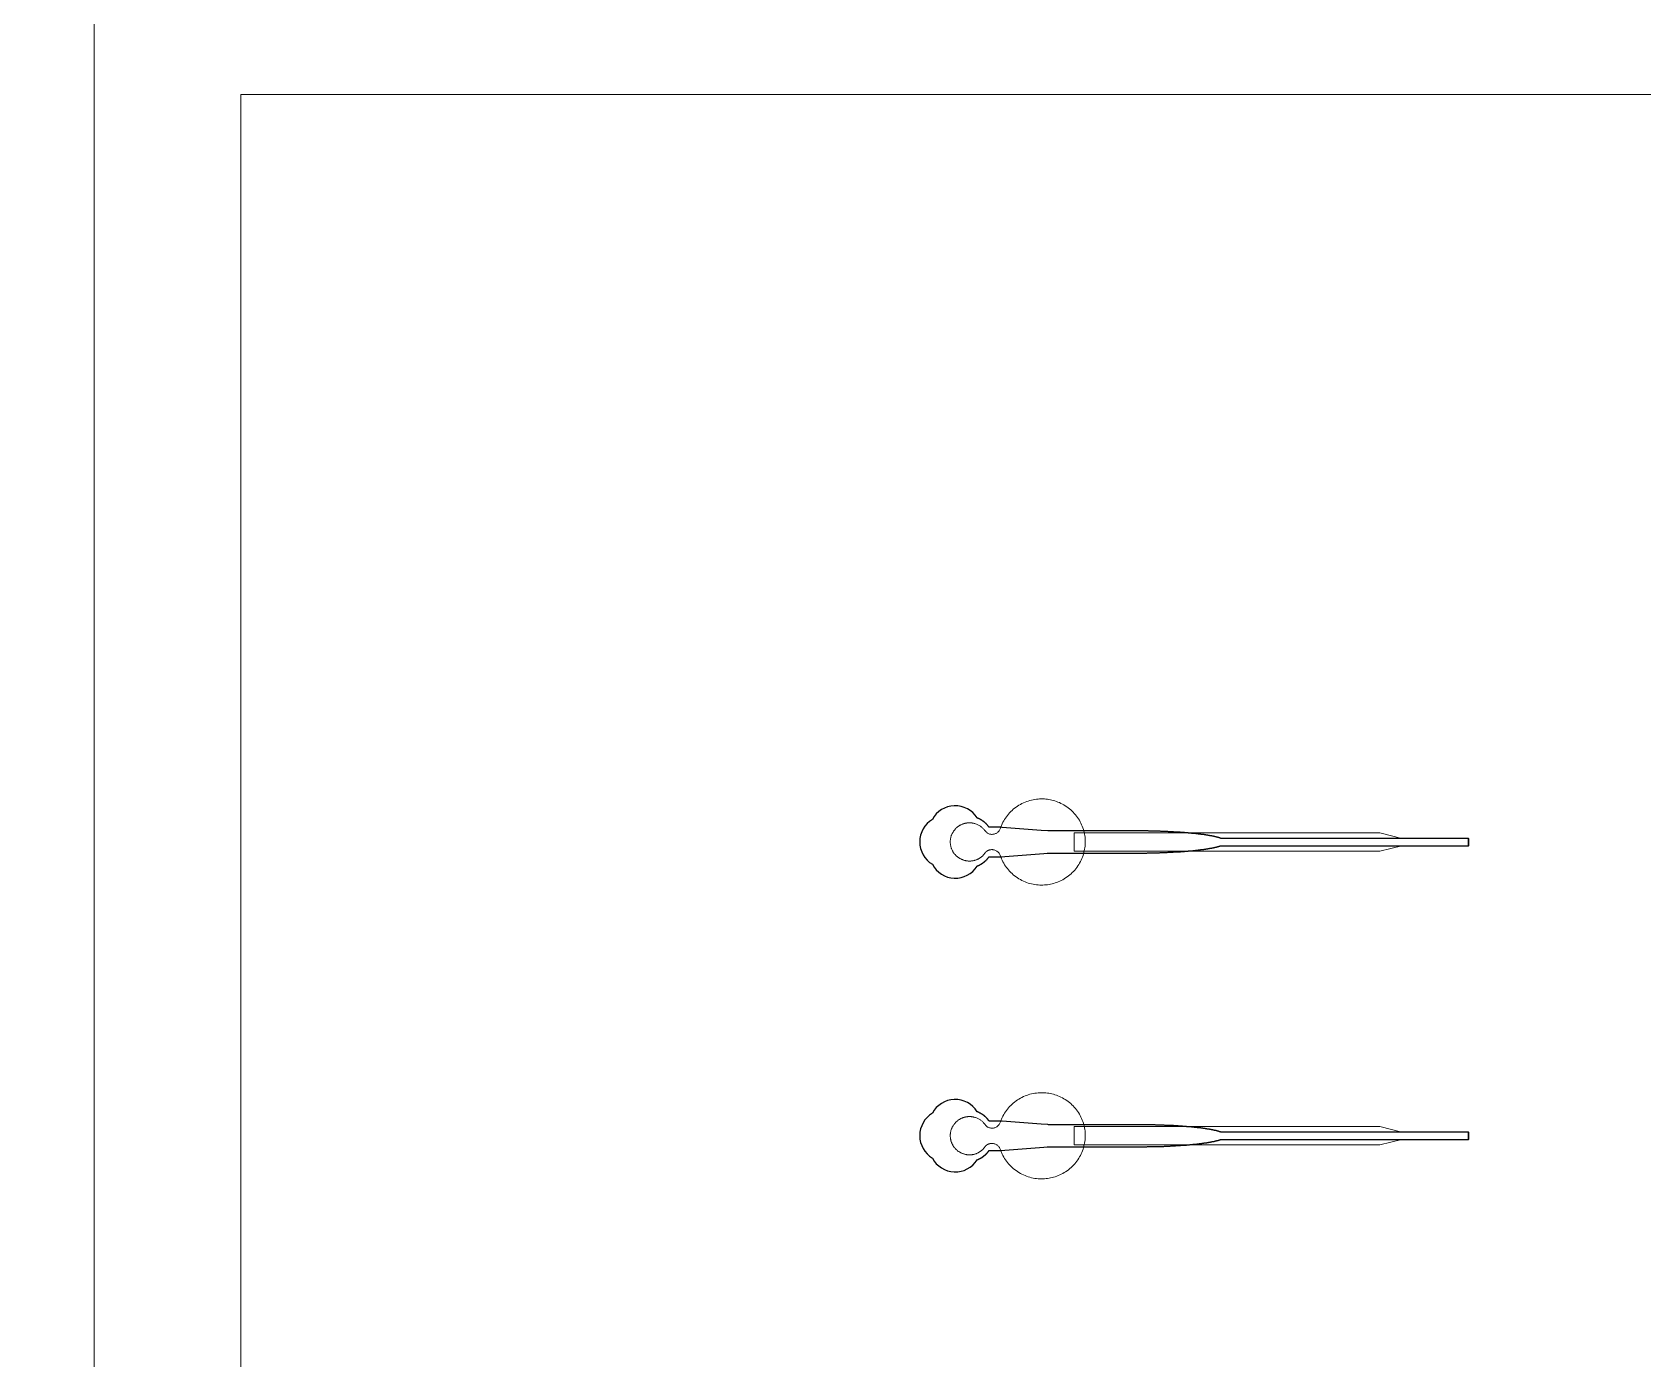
# Model space of a CAD drawing. Header units: inches. Extents: x -52997 to 52003, y -52254 to 52746.
# Drawn here: x -32844 to -21881, y 8292 to 17323 of the extents above; entities that cross this region are included whole.
import ezdxf

# ---------------------------------------------------------------- set-up
doc = ezdxf.new("R2010")
doc.units = ezdxf.units.IN
doc.header["$MEASUREMENT"] = 0
doc.layers.add('1', color=1, linetype='Continuous')
doc.layers.add('2', color=140, linetype='Continuous', lineweight=0)
doc.layers.add('3', color=90, linetype='Continuous', lineweight=0)

msp = doc.modelspace()

# ---------------------------------------------------------------- linework, layer by layer
at = {"layer": '1'}
for points in [[(-16283, -47486), (0, -47486), (16283, -47486, 5.999107)], [(-16250, -47286), (0, -47286), (16250, -47286, 5.986812)], [(-13686, -45486), (0, -45486), (13686, -45486, 6.794322)], [(-26412, 11646), (-26412, 11647), (-26411, 11647), (-26410, 11647), (-26409, 11648), (-26408, 11648), (-26407, 11648), (-26407, 11649), (-26406, 11649), (-26405, 11649), (-26404, 11650), (-26403, 11650), (-26402, 11650), (-26401, 11651), (-26401, 11651), (-26400, 11652), (-26399, 11652), (-26398, 11653), (-26397, 11653), (-26396, 11653), (-26395, 11654), (-26395, 11654), (-26394, 11655), (-26393, 11655), (-26392, 11656), (-26391, 11656), (-26390, 11657), (-26389, 11657), (-26389, 11658), (-26388, 11658), (-26387, 11658), (-26386, 11659), (-26385, 11659), (-26384, 11660), (-26384, 11661), (-26383, 11661), (-26382, 11662), (-26381, 11662), (-26380, 11663), (-26379, 11663), (-26378, 11664), (-26378, 11664), (-26377, 11665), (-26376, 11665), (-26375, 11666), (-26374, 11667), (-26373, 11667), (-26373, 11668), (-26372, 11668), (-26371, 11669), (-26370, 11670), (-26369, 11670), (-26369, 11671), (-26368, 11671), (-26367, 11672), (-26366, 11673), (-26365, 11673), (-26364, 11674), (-26364, 11675), (-26363, 11675), (-26362, 11676), (-26361, 11677), (-26361, 11677), (-26360, 11678), (-26359, 11679), (-26358, 11679), (-26357, 11680), (-26357, 11681), (-26356, 11681), (-26355, 11682), (-26354, 11683), (-26354, 11683), (-26353, 11684), (-26352, 11685), (-26351, 11685), (-26351, 11686), (-26350, 11687), (-26349, 11688), (-26349, 11688), (-26348, 11689), (-26347, 11690), (-26347, 11690), (-26346, 11691), (-26345, 11692), (-26344, 11693), (-26344, 11693), (-26343, 11694), (-26342, 11695), (-26342, 11696), (-26341, 11696), (-26341, 11697), (-26340, 11698), (-26339, 11699), (-26339, 11699), (-26338, 11700), (-26337, 11701), (-26337, 11702), (-26336, 11702), (-26336, 11703), (-26335, 11704), (-26334, 11705), (-26334, 11705), (-26333, 11706), (-26333, 11707), (-26332, 11708), (-26332, 11709), (-26331, 11709), (-26330, 11710), (-26287, 11710), (-26265, 11710), (-26254, 11710), (-26251, 11710), (-26250, 11710), (-26250, 11710), (-26250, 11710), (-26250, 11710), (-26250, 11710), (-26250, 11710), (-26250, 11710), (-26250, 11710), (-26249, 11710), (-26248, 11710), (-26245, 11710), (-26223, 11712), (-26046, 11726), (-25958, 11732), (-25936, 11734), (-25925, 11735), (-25924, 11735), (-25924, 11735), (-25924, 11735), (-25924, 11735), (-25924, 11735), (-25924, 11735), (-25663, 11735), (-25657, 11735), (-25644, 11735), (-25544, 11735), (-25343, 11735), (-25330, 11735), (-25324, 11735), (-25321, 11735), (-25319, 11735), (-25319, 11735), (-25319, 11735), (-25318, 11735), (-25318, 11735), (-25318, 11735), (-25318, 11735), (-25318, 11735), (-25313, 11735), (-25309, 11735), (-25304, 11735), (-25299, 11735), (-25295, 11735), (-25290, 11735), (-25285, 11735), (-25281, 11735), (-25276, 11735), (-25271, 11735), (-25267, 11735), (-25262, 11735), (-25257, 11735), (-25252, 11736), (-25248, 11736), (-25243, 11736), (-25238, 11736), (-25233, 11736), (-25229, 11736), (-25224, 11736), (-25219, 11736), (-25214, 11736), (-25209, 11736), (-25205, 11736), (-25200, 11737), (-25195, 11737), (-25190, 11737), (-25185, 11737), (-25180, 11737), (-25176, 11737), (-25171, 11737), (-25166, 11738), (-25161, 11738), (-25156, 11738), (-25151, 11738), (-25147, 11738), (-25142, 11738), (-25137, 11739), (-25132, 11739), (-25127, 11739), (-25123, 11739), (-25118, 11739), (-25113, 11740), (-25108, 11740), (-25103, 11740), (-25099, 11740), (-25094, 11741), (-25089, 11741), (-25084, 11741), (-25079, 11741), (-25075, 11742), (-25070, 11742), (-25065, 11742), (-25061, 11742), (-25056, 11743), (-25051, 11743), (-25047, 11743), (-25042, 11743), (-25037, 11744), (-25033, 11744), (-25028, 11744), (-25023, 11745), (-25019, 11745), (-25017, 11745), (-25014, 11745), (-25012, 11746), (-25010, 11746), (-25008, 11746), (-25005, 11746), (-25003, 11746), (-25001, 11746), (-24999, 11747), (-24996, 11747), (-24994, 11747), (-24992, 11747), (-24990, 11747), (-24987, 11747), (-24985, 11748), (-24983, 11748), (-24981, 11748), (-24979, 11748), (-24976, 11748), (-24974, 11749), (-24972, 11749), (-24970, 11749), (-24968, 11749), (-24966, 11749), (-24963, 11750), (-24961, 11750), (-24959, 11750), (-24957, 11750), (-24955, 11750), (-24953, 11751), (-24951, 11751), (-24949, 11751), (-24946, 11751), (-24944, 11751), (-24942, 11752), (-24940, 11752), (-24938, 11752), (-24936, 11752), (-24934, 11752), (-24932, 11753), (-24930, 11753), (-24928, 11753), (-24926, 11753), (-24924, 11754), (-24922, 11754), (-24920, 11754), (-24918, 11754), (-24916, 11754), (-24914, 11755), (-24912, 11755), (-24910, 11755), (-24908, 11755), (-24906, 11756), (-24904, 11756), (-24902, 11756), (-24900, 11756), (-24898, 11757), (-24896, 11757), (-24894, 11757), (-24893, 11757), (-24891, 11757), (-24889, 11758), (-24887, 11758), (-24885, 11758), (-24883, 11758), (-24881, 11759), (-24880, 11759), (-24878, 11759), (-24876, 11759), (-24874, 11760), (-24872, 11760), (-24871, 11760), (-24869, 11760), (-24867, 11761), (-24865, 11761), (-24864, 11761), (-24862, 11761), (-24860, 11762), (-24858, 11762), (-24857, 11762), (-24855, 11762), (-24853, 11763), (-24852, 11763), (-24850, 11763), (-24848, 11763), (-24847, 11764), (-24845, 11764), (-24843, 11764), (-24842, 11765), (-24840, 11765), (-24838, 11765), (-24837, 11765), (-24835, 11766), (-24834, 11766), (-24832, 11766), (-24831, 11766), (-24829, 11767), (-24828, 11767), (-24826, 11767), (-24824, 11767), (-24823, 11768), (-24821, 11768), (-24820, 11768), (-24819, 11769), (-24817, 11769), (-24816, 11769), (-24814, 11769), (-24813, 11770), (-24811, 11770), (-24810, 11770), (-24809, 11771), (-24807, 11771), (-24806, 11771), (-24804, 11771), (-24803, 11772), (-24802, 11772), (-24800, 11772), (-24799, 11772), (-24798, 11773), (-24796, 11773), (-24795, 11773), (-24794, 11774), (-24793, 11774), (-24791, 11774), (-24790, 11775), (-24789, 11775), (-24788, 11775), (-24786, 11775), (-24785, 11776), (-24784, 11776), (-24783, 11776), (-24782, 11777), (-24780, 11777), (-24779, 11777), (-24778, 11777), (-24777, 11778), (-24776, 11778), (-24775, 11778), (-24774, 11779), (-24773, 11779), (-24772, 11779), (-24771, 11779), (-24769, 11780), (-24768, 11780), (-24767, 11780), (-24766, 11781), (-24765, 11781), (-24764, 11781), (-24763, 11782), (-24762, 11782), (-24762, 11782), (-24761, 11782), (-24760, 11783), (-24759, 11783), (-24758, 11783), (-24757, 11784), (-24756, 11784), (-24755, 11784), (-24754, 11785), (-24753, 11785), (-23067, 11785), (-23067, 11835), (-24753, 11835), (-24753, 11835), (-24754, 11835), (-24755, 11836), (-24756, 11836), (-24757, 11836), (-24757, 11837), (-24758, 11837), (-24759, 11837), (-24760, 11838), (-24761, 11838), (-24762, 11838), (-24763, 11838), (-24764, 11839), (-24765, 11839), (-24766, 11839), (-24767, 11840), (-24768, 11840), (-24769, 11840), (-24770, 11841), (-24771, 11841), (-24772, 11841), (-24773, 11841), (-24775, 11842), (-24776, 11842), (-24777, 11842), (-24778, 11843), (-24779, 11843), (-24780, 11843), (-24781, 11843), (-24782, 11844), (-24784, 11844), (-24785, 11844), (-24786, 11845), (-24787, 11845), (-24788, 11845), (-24790, 11846), (-24791, 11846), (-24792, 11846), (-24793, 11846), (-24795, 11847), (-24796, 11847), (-24797, 11847), (-24799, 11848), (-24800, 11848), (-24801, 11848), (-24803, 11848), (-24804, 11849), (-24805, 11849), (-24807, 11849), (-24808, 11850), (-24810, 11850), (-24811, 11850), (-24812, 11850), (-24814, 11851), (-24815, 11851), (-24817, 11851), (-24818, 11851), (-24820, 11852), (-24821, 11852), (-24823, 11852), (-24824, 11853), (-24826, 11853), (-24827, 11853), (-24829, 11853), (-24830, 11854), (-24832, 11854), (-24833, 11854), (-24835, 11854), (-24836, 11855), (-24838, 11855), (-24840, 11855), (-24841, 11856), (-24843, 11856), (-24845, 11856), (-24846, 11856), (-24848, 11857), (-24850, 11857), (-24851, 11857), (-24853, 11857), (-24855, 11858), (-24856, 11858), (-24858, 11858), (-24860, 11858), (-24861, 11859), (-24863, 11859), (-24865, 11859), (-24867, 11859), (-24868, 11860), (-24870, 11860), (-24872, 11860), (-24874, 11860), (-24876, 11861), (-24877, 11861), (-24879, 11861), (-24881, 11861), (-24883, 11862), (-24885, 11862), (-24887, 11862), (-24888, 11862), (-24890, 11863), (-24892, 11863), (-24894, 11863), (-24896, 11863), (-24898, 11864), (-24900, 11864), (-24902, 11864), (-24904, 11864), (-24906, 11864), (-24908, 11865), (-24909, 11865), (-24911, 11865), (-24913, 11865), (-24915, 11866), (-24917, 11866), (-24919, 11866), (-24921, 11866), (-24923, 11867), (-24925, 11867), (-24927, 11867), (-24929, 11867), (-24932, 11867), (-24934, 11868), (-24936, 11868), (-24938, 11868), (-24940, 11868), (-24942, 11868), (-24944, 11869), (-24946, 11869), (-24948, 11869), (-24950, 11869), (-24952, 11869), (-24954, 11870), (-24957, 11870), (-24959, 11870), (-24961, 11870), (-24963, 11870), (-24965, 11871), (-24967, 11871), (-24969, 11871), (-24972, 11871), (-24974, 11871), (-24976, 11872), (-24978, 11872), (-24980, 11872), (-24982, 11872), (-24985, 11872), (-24987, 11873), (-24989, 11873), (-24991, 11873), (-24993, 11873), (-24996, 11873), (-24998, 11873), (-25000, 11874), (-25002, 11874), (-25005, 11874), (-25007, 11874), (-25009, 11874), (-25011, 11874), (-25014, 11875), (-25016, 11875), (-25021, 11875), (-25025, 11875), (-25030, 11876), (-25034, 11876), (-25039, 11876), (-25044, 11877), (-25048, 11877), (-25053, 11877), (-25057, 11878), (-25062, 11878), (-25067, 11878), (-25072, 11878), (-25076, 11879), (-25081, 11879), (-25086, 11879), (-25091, 11879), (-25095, 11880), (-25100, 11880), (-25105, 11880), (-25110, 11880), (-25114, 11881), (-25119, 11881), (-25124, 11881), (-25129, 11881), (-25134, 11881), (-25138, 11882), (-25143, 11882), (-25148, 11882), (-25153, 11882), (-25158, 11882), (-25162, 11882), (-25167, 11883), (-25172, 11883), (-25177, 11883), (-25182, 11883), (-25186, 11883), (-25191, 11883), (-25196, 11883), (-25201, 11884), (-25206, 11884), (-25210, 11884), (-25215, 11884), (-25220, 11884), (-25225, 11884), (-25229, 11884), (-25234, 11884), (-25239, 11884), (-25244, 11884), (-25248, 11885), (-25253, 11885), (-25258, 11885), (-25263, 11885), (-25267, 11885), (-25272, 11885), (-25277, 11885), (-25281, 11885), (-25286, 11885), (-25291, 11885), (-25295, 11885), (-25300, 11885), (-25304, 11885), (-25307, 11885), (-25307, 11885), (-25307, 11885), (-25308, 11885), (-25308, 11885), (-25309, 11885), (-25316, 11885), (-25329, 11885), (-25380, 11885), (-25583, 11885), (-25634, 11885), (-25660, 11885), (-25666, 11885), (-25668, 11885), (-25924, 11885), (-25924, 11885), (-25924, 11885), (-25924, 11885), (-25924, 11885), (-25924, 11885), (-25925, 11885), (-25926, 11885), (-25932, 11886), (-25976, 11889), (-26064, 11896), (-26241, 11909), (-26246, 11910), (-26249, 11910), (-26250, 11910), (-26250, 11910), (-26250, 11910), (-26250, 11910), (-26250, 11910), (-26250, 11910), (-26250, 11910), (-26250, 11910), (-26250, 11910), (-26253, 11910), (-26259, 11910), (-26270, 11910), (-26291, 11910), (-26313, 11910), (-26324, 11910), (-26329, 11910), (-26330, 11910), (-26330, 11910), (-26330, 11910), (-26330, 11910), (-26330, 11910), (-26330, 11910), (-26330, 11910), (-26331, 11911), (-26332, 11912), (-26332, 11913), (-26333, 11914), (-26334, 11915), (-26335, 11916), (-26336, 11917), (-26337, 11918), (-26338, 11920), (-26339, 11921), (-26339, 11922), (-26340, 11923), (-26341, 11924), (-26342, 11925), (-26343, 11926), (-26344, 11927), (-26345, 11928), (-26346, 11929), (-26347, 11930), (-26348, 11932), (-26349, 11933), (-26350, 11934), (-26351, 11935), (-26352, 11936), (-26354, 11937), (-26355, 11938), (-26356, 11939), (-26357, 11940), (-26358, 11941), (-26359, 11942), (-26360, 11943), (-26361, 11944), (-26363, 11945), (-26364, 11946), (-26365, 11947), (-26366, 11948), (-26367, 11949), (-26369, 11950), (-26370, 11951), (-26371, 11951), (-26372, 11952), (-26374, 11953), (-26375, 11954), (-26376, 11955), (-26378, 11956), (-26379, 11957), (-26380, 11958), (-26382, 11958), (-26383, 11959), (-26384, 11960), (-26386, 11961), (-26387, 11962), (-26388, 11962), (-26390, 11963), (-26391, 11964), (-26392, 11965), (-26394, 11965), (-26395, 11966), (-26397, 11967), (-26398, 11968), (-26399, 11968), (-26401, 11969), (-26402, 11970), (-26404, 11970), (-26405, 11971), (-26406, 11971), (-26408, 11972), (-26409, 11973), (-26411, 11973), (-26412, 11974, 0.576044), (-26717, 11964, 0.560065), (-26717, 11658, 0.578435)], [(-26412, 9646), (-26412, 9647), (-26411, 9647), (-26410, 9647), (-26409, 9648), (-26408, 9648), (-26407, 9648), (-26407, 9649), (-26406, 9649), (-26405, 9649), (-26404, 9650), (-26403, 9650), (-26402, 9650), (-26401, 9651), (-26401, 9651), (-26400, 9652), (-26399, 9652), (-26398, 9653), (-26397, 9653), (-26396, 9653), (-26395, 9654), (-26395, 9654), (-26394, 9655), (-26393, 9655), (-26392, 9656), (-26391, 9656), (-26390, 9657), (-26389, 9657), (-26389, 9658), (-26388, 9658), (-26387, 9658), (-26386, 9659), (-26385, 9659), (-26384, 9660), (-26384, 9661), (-26383, 9661), (-26382, 9662), (-26381, 9662), (-26380, 9663), (-26379, 9663), (-26378, 9664), (-26378, 9664), (-26377, 9665), (-26376, 9665), (-26375, 9666), (-26374, 9667), (-26373, 9667), (-26373, 9668), (-26372, 9668), (-26371, 9669), (-26370, 9670), (-26369, 9670), (-26369, 9671), (-26368, 9671), (-26367, 9672), (-26366, 9673), (-26365, 9673), (-26364, 9674), (-26364, 9675), (-26363, 9675), (-26362, 9676), (-26361, 9677), (-26361, 9677), (-26360, 9678), (-26359, 9679), (-26358, 9679), (-26357, 9680), (-26357, 9681), (-26356, 9681), (-26355, 9682), (-26354, 9683), (-26354, 9683), (-26353, 9684), (-26352, 9685), (-26351, 9685), (-26351, 9686), (-26350, 9687), (-26349, 9688), (-26349, 9688), (-26348, 9689), (-26347, 9690), (-26347, 9690), (-26346, 9691), (-26345, 9692), (-26344, 9693), (-26344, 9693), (-26343, 9694), (-26342, 9695), (-26342, 9696), (-26341, 9696), (-26341, 9697), (-26340, 9698), (-26339, 9699), (-26339, 9699), (-26338, 9700), (-26337, 9701), (-26337, 9702), (-26336, 9702), (-26336, 9703), (-26335, 9704), (-26334, 9705), (-26334, 9705), (-26333, 9706), (-26333, 9707), (-26332, 9708), (-26332, 9709), (-26331, 9709), (-26330, 9710), (-26287, 9710), (-26265, 9710), (-26254, 9710), (-26251, 9710), (-26250, 9710), (-26250, 9710), (-26250, 9710), (-26250, 9710), (-26250, 9710), (-26250, 9710), (-26250, 9710), (-26250, 9710), (-26249, 9710), (-26248, 9710), (-26245, 9710), (-26223, 9712), (-26046, 9726), (-25958, 9732), (-25936, 9734), (-25925, 9735), (-25924, 9735), (-25924, 9735), (-25924, 9735), (-25924, 9735), (-25924, 9735), (-25924, 9735), (-25663, 9735), (-25657, 9735), (-25644, 9735), (-25544, 9735), (-25343, 9735), (-25330, 9735), (-25324, 9735), (-25321, 9735), (-25319, 9735), (-25319, 9735), (-25319, 9735), (-25318, 9735), (-25318, 9735), (-25318, 9735), (-25318, 9735), (-25318, 9735), (-25313, 9735), (-25309, 9735), (-25304, 9735), (-25299, 9735), (-25295, 9735), (-25290, 9735), (-25285, 9735), (-25281, 9735), (-25276, 9735), (-25271, 9735), (-25267, 9735), (-25262, 9735), (-25257, 9735), (-25252, 9736), (-25248, 9736), (-25243, 9736), (-25238, 9736), (-25233, 9736), (-25229, 9736), (-25224, 9736), (-25219, 9736), (-25214, 9736), (-25209, 9736), (-25205, 9736), (-25200, 9737), (-25195, 9737), (-25190, 9737), (-25185, 9737), (-25180, 9737), (-25176, 9737), (-25171, 9737), (-25166, 9738), (-25161, 9738), (-25156, 9738), (-25151, 9738), (-25147, 9738), (-25142, 9738), (-25137, 9739), (-25132, 9739), (-25127, 9739), (-25123, 9739), (-25118, 9739), (-25113, 9740), (-25108, 9740), (-25103, 9740), (-25099, 9740), (-25094, 9741), (-25089, 9741), (-25084, 9741), (-25079, 9741), (-25075, 9742), (-25070, 9742), (-25065, 9742), (-25061, 9742), (-25056, 9743), (-25051, 9743), (-25047, 9743), (-25042, 9743), (-25037, 9744), (-25033, 9744), (-25028, 9744), (-25023, 9745), (-25019, 9745), (-25017, 9745), (-25014, 9745), (-25012, 9746), (-25010, 9746), (-25008, 9746), (-25005, 9746), (-25003, 9746), (-25001, 9746), (-24999, 9747), (-24996, 9747), (-24994, 9747), (-24992, 9747), (-24990, 9747), (-24987, 9747), (-24985, 9748), (-24983, 9748), (-24981, 9748), (-24979, 9748), (-24976, 9748), (-24974, 9749), (-24972, 9749), (-24970, 9749), (-24968, 9749), (-24966, 9749), (-24963, 9750), (-24961, 9750), (-24959, 9750), (-24957, 9750), (-24955, 9750), (-24953, 9751), (-24951, 9751), (-24949, 9751), (-24946, 9751), (-24944, 9751), (-24942, 9752), (-24940, 9752), (-24938, 9752), (-24936, 9752), (-24934, 9752), (-24932, 9753), (-24930, 9753), (-24928, 9753), (-24926, 9753), (-24924, 9754), (-24922, 9754), (-24920, 9754), (-24918, 9754), (-24916, 9754), (-24914, 9755), (-24912, 9755), (-24910, 9755), (-24908, 9755), (-24906, 9756), (-24904, 9756), (-24902, 9756), (-24900, 9756), (-24898, 9757), (-24896, 9757), (-24894, 9757), (-24893, 9757), (-24891, 9757), (-24889, 9758), (-24887, 9758), (-24885, 9758), (-24883, 9758), (-24881, 9759), (-24880, 9759), (-24878, 9759), (-24876, 9759), (-24874, 9760), (-24872, 9760), (-24871, 9760), (-24869, 9760), (-24867, 9761), (-24865, 9761), (-24864, 9761), (-24862, 9761), (-24860, 9762), (-24858, 9762), (-24857, 9762), (-24855, 9762), (-24853, 9763), (-24852, 9763), (-24850, 9763), (-24848, 9763), (-24847, 9764), (-24845, 9764), (-24843, 9764), (-24842, 9765), (-24840, 9765), (-24838, 9765), (-24837, 9765), (-24835, 9766), (-24834, 9766), (-24832, 9766), (-24831, 9766), (-24829, 9767), (-24828, 9767), (-24826, 9767), (-24824, 9767), (-24823, 9768), (-24821, 9768), (-24820, 9768), (-24819, 9769), (-24817, 9769), (-24816, 9769), (-24814, 9769), (-24813, 9770), (-24811, 9770), (-24810, 9770), (-24809, 9771), (-24807, 9771), (-24806, 9771), (-24804, 9771), (-24803, 9772), (-24802, 9772), (-24800, 9772), (-24799, 9772), (-24798, 9773), (-24796, 9773), (-24795, 9773), (-24794, 9774), (-24793, 9774), (-24791, 9774), (-24790, 9775), (-24789, 9775), (-24788, 9775), (-24786, 9775), (-24785, 9776), (-24784, 9776), (-24783, 9776), (-24782, 9777), (-24780, 9777), (-24779, 9777), (-24778, 9777), (-24777, 9778), (-24776, 9778), (-24775, 9778), (-24774, 9779), (-24773, 9779), (-24772, 9779), (-24771, 9779), (-24769, 9780), (-24768, 9780), (-24767, 9780), (-24766, 9781), (-24765, 9781), (-24764, 9781), (-24763, 9782), (-24762, 9782), (-24762, 9782), (-24761, 9782), (-24760, 9783), (-24759, 9783), (-24758, 9783), (-24757, 9784), (-24756, 9784), (-24755, 9784), (-24754, 9785), (-24753, 9785), (-23067, 9785), (-23067, 9835), (-24753, 9835), (-24753, 9835), (-24754, 9835), (-24755, 9836), (-24756, 9836), (-24757, 9836), (-24757, 9837), (-24758, 9837), (-24759, 9837), (-24760, 9838), (-24761, 9838), (-24762, 9838), (-24763, 9838), (-24764, 9839), (-24765, 9839), (-24766, 9839), (-24767, 9840), (-24768, 9840), (-24769, 9840), (-24770, 9841), (-24771, 9841), (-24772, 9841), (-24773, 9841), (-24775, 9842), (-24776, 9842), (-24777, 9842), (-24778, 9843), (-24779, 9843), (-24780, 9843), (-24781, 9843), (-24782, 9844), (-24784, 9844), (-24785, 9844), (-24786, 9845), (-24787, 9845), (-24788, 9845), (-24790, 9846), (-24791, 9846), (-24792, 9846), (-24793, 9846), (-24795, 9847), (-24796, 9847), (-24797, 9847), (-24799, 9848), (-24800, 9848), (-24801, 9848), (-24803, 9848), (-24804, 9849), (-24805, 9849), (-24807, 9849), (-24808, 9850), (-24810, 9850), (-24811, 9850), (-24812, 9850), (-24814, 9851), (-24815, 9851), (-24817, 9851), (-24818, 9851), (-24820, 9852), (-24821, 9852), (-24823, 9852), (-24824, 9853), (-24826, 9853), (-24827, 9853), (-24829, 9853), (-24830, 9854), (-24832, 9854), (-24833, 9854), (-24835, 9854), (-24836, 9855), (-24838, 9855), (-24840, 9855), (-24841, 9856), (-24843, 9856), (-24845, 9856), (-24846, 9856), (-24848, 9857), (-24850, 9857), (-24851, 9857), (-24853, 9857), (-24855, 9858), (-24856, 9858), (-24858, 9858), (-24860, 9858), (-24861, 9859), (-24863, 9859), (-24865, 9859), (-24867, 9859), (-24868, 9860), (-24870, 9860), (-24872, 9860), (-24874, 9860), (-24876, 9861), (-24877, 9861), (-24879, 9861), (-24881, 9861), (-24883, 9862), (-24885, 9862), (-24887, 9862), (-24888, 9862), (-24890, 9863), (-24892, 9863), (-24894, 9863), (-24896, 9863), (-24898, 9864), (-24900, 9864), (-24902, 9864), (-24904, 9864), (-24906, 9864), (-24908, 9865), (-24909, 9865), (-24911, 9865), (-24913, 9865), (-24915, 9866), (-24917, 9866), (-24919, 9866), (-24921, 9866), (-24923, 9867), (-24925, 9867), (-24927, 9867), (-24929, 9867), (-24932, 9867), (-24934, 9868), (-24936, 9868), (-24938, 9868), (-24940, 9868), (-24942, 9868), (-24944, 9869), (-24946, 9869), (-24948, 9869), (-24950, 9869), (-24952, 9869), (-24954, 9870), (-24957, 9870), (-24959, 9870), (-24961, 9870), (-24963, 9870), (-24965, 9871), (-24967, 9871), (-24969, 9871), (-24972, 9871), (-24974, 9871), (-24976, 9872), (-24978, 9872), (-24980, 9872), (-24982, 9872), (-24985, 9872), (-24987, 9873), (-24989, 9873), (-24991, 9873), (-24993, 9873), (-24996, 9873), (-24998, 9873), (-25000, 9874), (-25002, 9874), (-25005, 9874), (-25007, 9874), (-25009, 9874), (-25011, 9874), (-25014, 9875), (-25016, 9875), (-25021, 9875), (-25025, 9875), (-25030, 9876), (-25034, 9876), (-25039, 9876), (-25044, 9877), (-25048, 9877), (-25053, 9877), (-25057, 9878), (-25062, 9878), (-25067, 9878), (-25072, 9878), (-25076, 9879), (-25081, 9879), (-25086, 9879), (-25091, 9879), (-25095, 9880), (-25100, 9880), (-25105, 9880), (-25110, 9880), (-25114, 9881), (-25119, 9881), (-25124, 9881), (-25129, 9881), (-25134, 9881), (-25138, 9882), (-25143, 9882), (-25148, 9882), (-25153, 9882), (-25158, 9882), (-25162, 9882), (-25167, 9883), (-25172, 9883), (-25177, 9883), (-25182, 9883), (-25186, 9883), (-25191, 9883), (-25196, 9883), (-25201, 9884), (-25206, 9884), (-25210, 9884), (-25215, 9884), (-25220, 9884), (-25225, 9884), (-25229, 9884), (-25234, 9884), (-25239, 9884), (-25244, 9884), (-25248, 9885), (-25253, 9885), (-25258, 9885), (-25263, 9885), (-25267, 9885), (-25272, 9885), (-25277, 9885), (-25281, 9885), (-25286, 9885), (-25291, 9885), (-25295, 9885), (-25300, 9885), (-25304, 9885), (-25307, 9885), (-25307, 9885), (-25307, 9885), (-25308, 9885), (-25308, 9885), (-25309, 9885), (-25316, 9885), (-25329, 9885), (-25380, 9885), (-25583, 9885), (-25634, 9885), (-25660, 9885), (-25666, 9885), (-25668, 9885), (-25924, 9885), (-25924, 9885), (-25924, 9885), (-25924, 9885), (-25924, 9885), (-25924, 9885), (-25925, 9885), (-25926, 9885), (-25932, 9886), (-25976, 9889), (-26064, 9896), (-26241, 9909), (-26246, 9910), (-26249, 9910), (-26250, 9910), (-26250, 9910), (-26250, 9910), (-26250, 9910), (-26250, 9910), (-26250, 9910), (-26250, 9910), (-26250, 9910), (-26250, 9910), (-26253, 9910), (-26259, 9910), (-26270, 9910), (-26291, 9910), (-26313, 9910), (-26324, 9910), (-26329, 9910), (-26330, 9910), (-26330, 9910), (-26330, 9910), (-26330, 9910), (-26330, 9910), (-26330, 9910), (-26330, 9910), (-26331, 9911), (-26332, 9912), (-26332, 9913), (-26333, 9914), (-26334, 9915), (-26335, 9916), (-26336, 9917), (-26337, 9918), (-26338, 9920), (-26339, 9921), (-26339, 9922), (-26340, 9923), (-26341, 9924), (-26342, 9925), (-26343, 9926), (-26344, 9927), (-26345, 9928), (-26346, 9929), (-26347, 9930), (-26348, 9932), (-26349, 9933), (-26350, 9934), (-26351, 9935), (-26352, 9936), (-26354, 9937), (-26355, 9938), (-26356, 9939), (-26357, 9940), (-26358, 9941), (-26359, 9942), (-26360, 9943), (-26361, 9944), (-26363, 9945), (-26364, 9946), (-26365, 9947), (-26366, 9948), (-26367, 9949), (-26369, 9950), (-26370, 9951), (-26371, 9951), (-26372, 9952), (-26374, 9953), (-26375, 9954), (-26376, 9955), (-26378, 9956), (-26379, 9957), (-26380, 9958), (-26382, 9958), (-26383, 9959), (-26384, 9960), (-26386, 9961), (-26387, 9962), (-26388, 9962), (-26390, 9963), (-26391, 9964), (-26392, 9965), (-26394, 9965), (-26395, 9966), (-26397, 9967), (-26398, 9968), (-26399, 9968), (-26401, 9969), (-26402, 9970), (-26404, 9970), (-26405, 9971), (-26406, 9971), (-26408, 9972), (-26409, 9973), (-26411, 9973), (-26412, 9974, 0.576044), (-26717, 9964, 0.560065), (-26717, 9658, 0.578435)]]:
    msp.add_lwpolyline(points, format="xyb", close=True, dxfattribs=at)
msp.add_circle((-497, 246), 52500, dxfattribs=at)
at = {"layer": '2'}
for points in [[(-16283, -47486), (0, -47486), (16283, -47486, 5.999107)], [(-16250, -47286), (0, -47286), (16250, -47286, 5.986812)], [(-13686, -45486), (0, -45486), (13686, -45486, 6.794322)]]:
    msp.add_lwpolyline(points, format="xyb", close=True, dxfattribs=at)
for points in [[(32577, 17900), (32577, -20347), (-32423, -20347), (-32423, 17900)], [(31577, 16900), (31577, -19347), (-31423, -19347), (-31423, 16900)]]:
    msp.add_lwpolyline(points, close=True, dxfattribs=at)
msp.add_circle((-497, 246), 52500, dxfattribs=at)
for points in [[(-26355, 11740), (-26333, 11763), (-26301, 11757), (-26270, 11752), (-26256, 11723), (-26181, 11482), (-25929, 11520), (-25677, 11558), (-25676, 11810), (-25676, 12062), (-25928, 12100), (-26180, 12138), (-26256, 11897), (-26269, 11869), (-26300, 11863), (-26331, 11857), (-26353, 11879), (-26405, 11962), (-26499, 11936), (-26594, 11910), (-26595, 11812), (-26596, 11714), (-26502, 11686), (-26408, 11657), (-26355, 11740)], [(-26355, 9740), (-26333, 9763), (-26301, 9757), (-26270, 9752), (-26256, 9723), (-26181, 9482), (-25929, 9520), (-25677, 9558), (-25676, 9810), (-25676, 10062), (-25928, 10100), (-26180, 10138), (-26256, 9897), (-26269, 9869), (-26300, 9863), (-26331, 9857), (-26353, 9879), (-26405, 9962), (-26499, 9936), (-26594, 9910), (-26595, 9812), (-26596, 9714), (-26502, 9686), (-26408, 9657), (-26355, 9740)]]:
    msp.add_rational_spline(points, [1, 0.884783429184, 1, 0.884783429184, 1, 0.758252289935, 1, 0.758252289935, 1, 0.758252289935, 1, 0.758252289935, 1, 0.888941908896, 1, 0.888941908896, 1, 0.79946124759, 1, 0.79946124759, 1, 0.79946124759, 1, 0.79946124759, 1], degree=2, knots=[0, 0, 0, 0.969535, 0.969535, 1.939069, 1.939069, 3.359405, 3.359405, 4.779741, 4.779741, 6.200078, 6.200078, 7.620414, 7.620414, 8.571947, 8.571947, 9.52348, 9.52348, 10.812277, 10.812277, 12.101074, 12.101074, 13.389871, 13.389871, 14.678668, 14.678668, 14.678668], dxfattribs=at)
at = {"layer": '3'}
for points in [[(-16283, -47486), (0, -47486), (16283, -47486, 5.999107)], [(-16283, -47486), (0, -47486), (16283, -47486, 5.999107)], [(-16250, -47286), (0, -47286), (16250, -47286, 5.986812)], [(-16250, -47286), (0, -47286), (16250, -47286, 5.986812)], [(-13686, -45486), (0, -45486), (13686, -45486, 6.794322)], [(-13686, -45486), (0, -45486), (13686, -45486, 6.794322)]]:
    msp.add_lwpolyline(points, format="xyb", close=True, dxfattribs=at)
for points in [[(-25752, 11873), (-23672, 11873), (-23522, 11835), (-23065, 11835), (-23065, 11785), (-23522, 11785), (-23672, 11748), (-25752, 11748)], [(-25752, 9873), (-23672, 9873), (-23522, 9835), (-23065, 9835), (-23065, 9785), (-23522, 9785), (-23672, 9748), (-25752, 9748)]]:
    msp.add_lwpolyline(points, close=True, dxfattribs=at)
msp.add_circle((-497, 246), 52500, dxfattribs=at)
msp.add_circle((-497, 246), 52500, dxfattribs=at)

doc.saveas('drawing.dxf')
